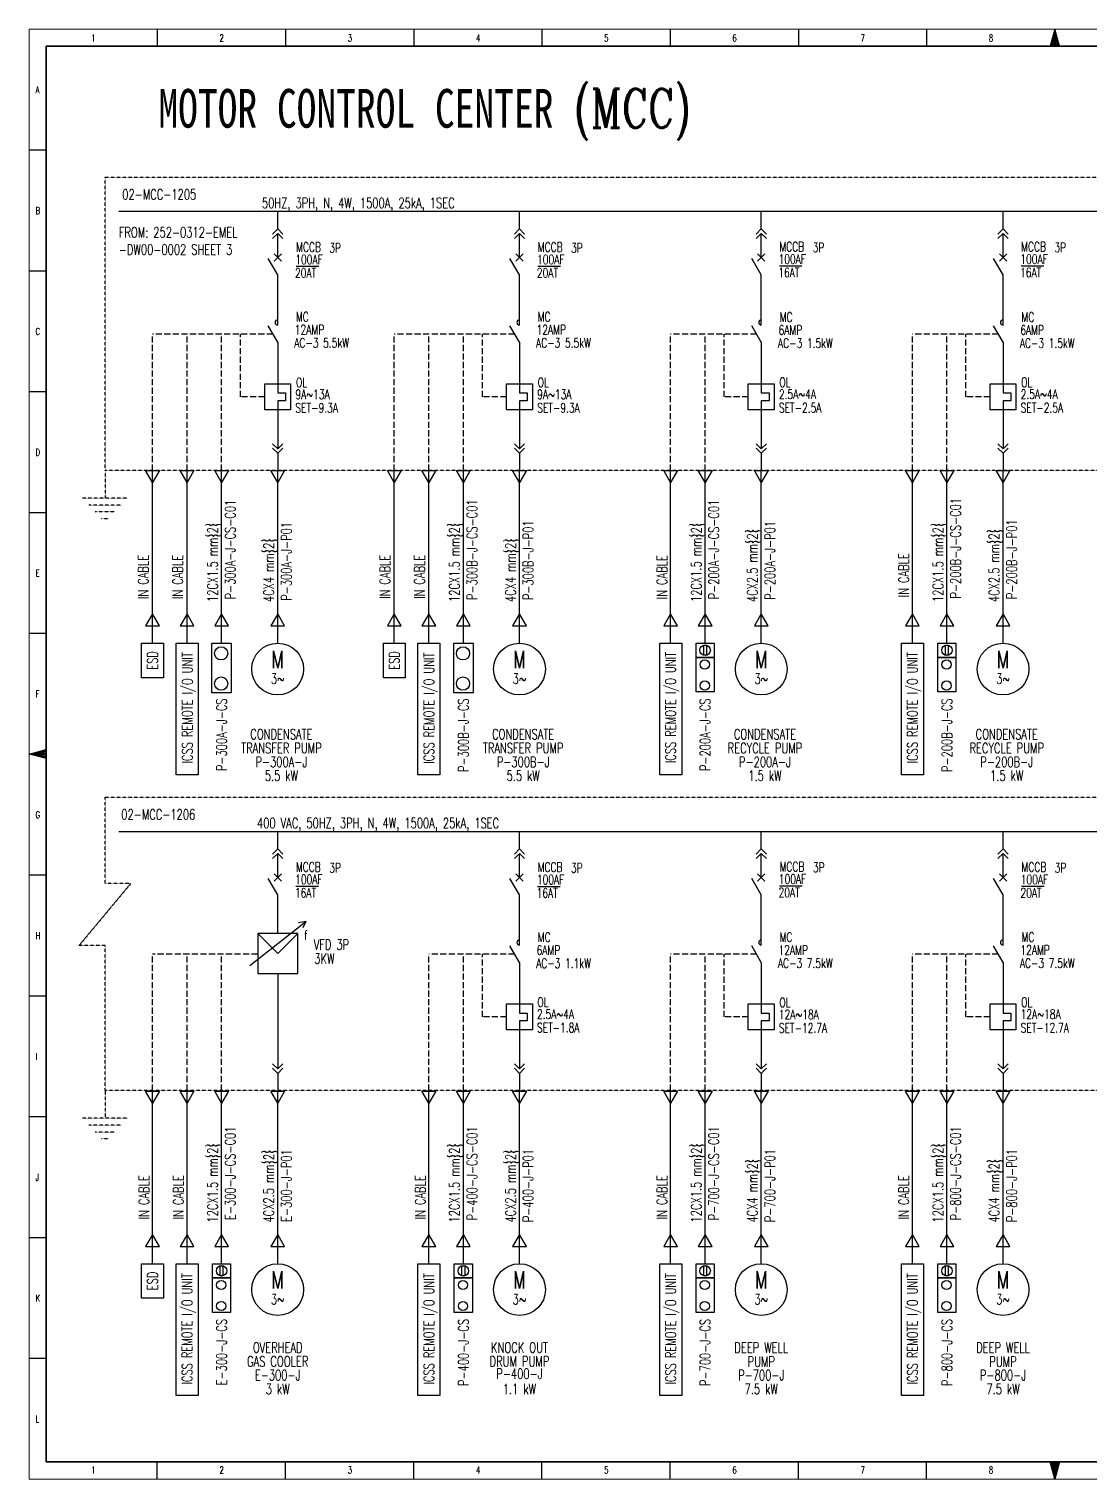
# Model space of a CAD drawing. Header units: millimetres. Extents: x 3292726 to 8935364, y 4222064 to 4817603.
# Drawn here: x 7134488 to 7569115, y 4223330 to 4817603 of the extents above; entities that cross this region are included whole.
import ezdxf
from ezdxf.enums import TextEntityAlignment as Align

# ---------------------------------------------------------------- set-up
doc = ezdxf.new("R2010")
doc.units = ezdxf.units.MM
doc.linetypes.add('DASH', pattern=[0.35, 0.25, -0.1])
doc.linetypes.add('JIS_02_0.7', pattern=[1.35, 0.75, -0.6])
for name, color, linetype in [('ELECTRICAL', 7, 'Continuous'), ('FREE-TEXT', 7, 'Continuous'), ('Label', 7, 'Continuous'), ('LGT1', 7, 'Continuous'), ('SldLayer', 7, 'Continuous')]:
    doc.layers.add(name, color=color, linetype=linetype)
doc.styles.add('HZTXT', font='simplexs.shx', dxfattribs={"width": 0.7, "bigfont": 'hztxt.shx'})
doc.styles.add('ROMANS', font='txt.shx', dxfattribs={"width": 0.85})
doc.styles.get("Standard").update_dxf_attribs({"font": 'romanc.SHX', "width": 0.75, "bigfont": 'hztxt.shx'})
doc.styles.add('TEG BORDER', font='txt_qlt.shx', dxfattribs={"width": 0.7, "bigfont": 'hztxt.shx'})

# ---------------------------------------------------------------- blocks, each defined once
blk = doc.blocks.new('TEG BORDER A2')
for p, q in [((37.12, 420), (37.12, 415)), ((74.25, 420), (74.25, 415)), ((111.38, 420), (111.38, 415)), ((148.5, 420), (148.5, 415)), ((185.63, 420), (185.63, 415)), ((222.75, 420), (222.75, 415)), ((259.88, 420), (259.88, 415)), ((297, 420), (297, 415)), ((0, 385), (5, 385)), ((0, 350), (5, 350)), ((0, 315), (5, 315)), ((0, 280), (5, 280)), ((0, 245), (5, 245)), ((5, 210), (0, 210)), ((1.25, 210), (3.75, 210)), ((0, 175), (5, 175)), ((0, 140), (5, 140)), ((0, 105), (5, 105)), ((0, 70), (5, 70)), ((0, 35), (5, 35)), ((37.12, 0), (37.12, 5)), ((74.25, 0), (74.25, 5)), ((111.38, 0), (111.38, 5)), ((148.5, 0), (148.5, 5)), ((185.63, 0), (185.63, 5)), ((222.75, 0), (222.75, 5)), ((259.88, 0), (259.88, 5)), ((297, 0), (297, 5))]:
    blk.add_line(p, q)
at = {"linetype": 'Continuous'}
for p, q in [((489, 415), (5, 415)), ((5, 415), (5, 5)), ((5, 5), (489, 5))]:
    blk.add_line(p, q, dxfattribs=at)
at = {"color": 5, "lineweight": 15}
blk.add_lwpolyline([(0, 420), (594, 420), (594, 0), (0, 0)], close=True, dxfattribs=at)
for points in [[(297, 420), (295.66, 415), (298.34, 415), (297, 420), (296, 415), (296.33, 415), (297, 420), (296.67, 415), (297.33, 415), (297, 420), (297.67, 415), (298, 415), (297, 420)], [(0, 210), (5, 211.34), (5, 208.66), (0, 210), (5, 211), (5, 210.67), (0, 210), (5, 210.33), (5, 209.67), (0, 210), (5, 209.33), (5, 209), (0, 210)], [(297, 0), (295.66, 5), (298.34, 5), (297, 0), (296, 5), (296.33, 5), (297, 0), (296.67, 5), (297.33, 5), (297, 0), (297.67, 5), (298, 5), (297, 0)]]:
    blk.add_lwpolyline(points)
blk.add_lwpolyline([(5, 415), (589, 415), (589, 5), (5, 5)], close=True)
at = {"char_height": 2, "width": 2, "style": 'TEG BORDER'}
for s, insert, attachment_point in [('1', (18.05, 418.41), 1), ('2', (55.17, 418.41), 1), ('3', (92.3, 418.41), 1), ('4', (129.42, 418.41), 1), ('5', (166.55, 418.41), 1), ('6', (203.67, 418.41), 1), ('7', (240.8, 418.41), 1), ('8', (277.92, 418.41), 1), ('A', (1.91, 403.39), 1), ('B', (1.91, 368.39), 1), ('C', (1.91, 333.39), 1), ('D', (1.91, 298.39), 1), ('E', (1.91, 263.39), 1), ('F', (1.91, 228.39), 1), ('G', (1.91, 193.39), 1), ('H', (1.91, 158.39), 1), ('I', (1.91, 123.39), 1), ('J', (1.91, 88.39), 1), ('K', (1.91, 53.39), 1), ('L', (1.91, 18.39), 1), ('1', (18.05, 1.59), 7), ('2', (55.17, 1.59), 7), ('3', (92.3, 1.59), 7), ('4', (129.42, 1.59), 7), ('5', (166.55, 1.59), 7), ('6', (203.67, 1.59), 7), ('7', (240.8, 1.59), 7), ('8', (277.92, 1.59), 7)]:
    blk.add_mtext(s, dxfattribs=dict(at, insert=insert, attachment_point=attachment_point))

msp = doc.modelspace()

# ---------------------------------------------------------------- linework, layer by layer
at = {"lineweight": -3}
for p, q in [((7243890, 4720359), (7253165, 4720359)), ((7342935, 4720359), (7352210, 4720359)), ((7441860, 4720519), (7451135, 4720519)), ((7540906, 4720519), (7550181, 4720519)), ((7243838, 4466289), (7253113, 4466289)), ((7342857, 4466220), (7352132, 4466220)), ((7441968, 4466433), (7451243, 4466433)), ((7541058, 4466273), (7550333, 4466273))]:
    msp.add_line(p, q, dxfattribs=at)
at = {"color": 1, "linetype": 'JIS_02_0.7', "lineweight": -3, "ltscale": 20}
for p, q in [((7165617, 4636630), (7165617, 4625311)), ((7174814, 4625311), (7156420, 4625311)), ((7172220, 4622481), (7159014, 4622481)), ((7169626, 4619651), (7161608, 4619651)), ((7167032, 4616821), (7164202, 4616821)), ((7155005, 4441938), (7176229, 4467407)), ((7176229, 4467407), (7165617, 4467407)), ((7165617, 4441938), (7155005, 4441938)), ((7165617, 4382510), (7165617, 4371191)), ((7174814, 4371191), (7156420, 4371191)), ((7172220, 4368361), (7159014, 4368361)), ((7169626, 4365531), (7161608, 4365531)), ((7167032, 4362701), (7164202, 4362701))]:
    msp.add_line(p, q, dxfattribs=at)
for points in [[(7802338, 4672003), (7802338, 4636630), (7165617, 4636630), (7165617, 4756900), (7802338, 4756900), (7802338, 4697472)], [(7165617, 4467407), (7165617, 4502780), (7802338, 4502780), (7802338, 4418420)], [(7802338, 4417884), (7802338, 4382510), (7165617, 4382510), (7165617, 4441938)]]:
    msp.add_lwpolyline(points, dxfattribs=at)
at = {"color": 6}
for points in [[(7194764, 4565883), (7203776, 4565883), (7203776, 4511893), (7194764, 4511893)], [(7293810, 4565883), (7302822, 4565883), (7302822, 4511893), (7293810, 4511893)], [(7392855, 4565883), (7401867, 4565883), (7401867, 4511893), (7392855, 4511893)], [(7491901, 4565883), (7500913, 4565883), (7500913, 4511893), (7491901, 4511893)], [(7194764, 4311570), (7203776, 4311570), (7203776, 4257580), (7194764, 4257580)], [(7293810, 4311570), (7302822, 4311570), (7302822, 4257580), (7293810, 4257580)], [(7392855, 4311570), (7401867, 4311570), (7401867, 4257580), (7392855, 4257580)], [(7491901, 4311570), (7500913, 4311570), (7500913, 4257580), (7491901, 4257580)]]:
    msp.add_lwpolyline(points, close=True, dxfattribs=at)
at = {"color": 3, "lineweight": -3}
for points in [[(7209419, 4565883), (7217322, 4565883), (7217322, 4545551), (7209419, 4545551)], [(7308465, 4565883), (7316368, 4565883), (7316368, 4545551), (7308465, 4545551)], [(7407750, 4565883), (7415173, 4565883), (7415173, 4560074), (7407750, 4560074)], [(7506796, 4565883), (7514219, 4565883), (7514219, 4560074), (7506796, 4560074)], [(7407750, 4560030), (7415173, 4560030), (7415173, 4545910), (7407750, 4545910)], [(7506796, 4560030), (7514219, 4560030), (7514219, 4545910), (7506796, 4545910)], [(7209659, 4311570), (7217082, 4311570), (7217082, 4305761), (7209659, 4305761)], [(7308705, 4311570), (7316128, 4311570), (7316128, 4305761), (7308705, 4305761)], [(7407750, 4311570), (7415173, 4311570), (7415173, 4305761), (7407750, 4305761)], [(7506796, 4311570), (7514219, 4311570), (7514219, 4305761), (7506796, 4305761)], [(7209659, 4305717), (7217082, 4305717), (7217082, 4291597), (7209659, 4291597)], [(7308705, 4305717), (7316128, 4305717), (7316128, 4291597), (7308705, 4291597)], [(7407750, 4305717), (7415173, 4305717), (7415173, 4291597), (7407750, 4291597)], [(7506796, 4305717), (7514219, 4305717), (7514219, 4291597), (7506796, 4291597)]]:
    msp.add_lwpolyline(points, close=True, dxfattribs=at)
for centre, radius in [((7213221, 4561713), 2719), ((7312266, 4561713), 2719), ((7411311, 4557133), 1888), ((7510357, 4557133), 1888), ((7213221, 4549312), 2719), ((7312266, 4549312), 2719), ((7411311, 4548522), 1888), ((7510357, 4548522), 1888), ((7312417, 4308665), 2143), ((7213220, 4302820), 1888), ((7312266, 4302820), 1888), ((7411311, 4302820), 1888), ((7510357, 4302820), 1888), ((7213220, 4294209), 1888), ((7312266, 4294209), 1888), ((7411311, 4294209), 1888), ((7510357, 4294209), 1888)]:
    msp.add_circle(centre, radius, dxfattribs=at)
at = {"layer": 'ELECTRICAL'}
for p, q in [((7781354, 4742750), (7171276, 4742750)), ((7236363, 4735676), (7236363, 4742750)), ((7335409, 4735676), (7335409, 4742750)), ((7434454, 4735676), (7434454, 4742750)), ((7533500, 4735676), (7533500, 4742750)), ((7234262, 4733574), (7236363, 4735676)), ((7234262, 4731735), (7236363, 4733836)), ((7238465, 4733574), (7236363, 4735676)), ((7238465, 4731735), (7236363, 4733836)), ((7236363, 4723932), (7236363, 4733836)), ((7333308, 4733574), (7335409, 4735676)), ((7333308, 4731735), (7335409, 4733836)), ((7337510, 4733574), (7335409, 4735676)), ((7337510, 4731735), (7335409, 4733836)), ((7335409, 4723932), (7335409, 4733836)), ((7432353, 4733574), (7434454, 4735676)), ((7432353, 4731735), (7434454, 4733836)), ((7436556, 4733574), (7434454, 4735676)), ((7436556, 4731735), (7434454, 4733836)), ((7434454, 4723932), (7434454, 4733836)), ((7531399, 4733574), (7533500, 4735676)), ((7531399, 4731735), (7533500, 4733836)), ((7535601, 4733574), (7533500, 4735676)), ((7535601, 4731735), (7533500, 4733836)), ((7533500, 4723932), (7533500, 4733836)), ((7234863, 4722431), (7237864, 4725432)), ((7237864, 4722431), (7234863, 4725432)), ((7333908, 4722431), (7336910, 4725432)), ((7336910, 4722431), (7333908, 4725432)), ((7432954, 4722431), (7435955, 4725432)), ((7435955, 4722431), (7432954, 4725432)), ((7531999, 4722431), (7535001, 4725432)), ((7535001, 4722431), (7531999, 4725432)), ((7236363, 4716857), (7232472, 4723596)), ((7335409, 4716857), (7331518, 4723596)), ((7434454, 4716857), (7430563, 4723596)), ((7533500, 4716857), (7529609, 4723596)), ((7236363, 4696270), (7236363, 4716857)), ((7335409, 4696270), (7335409, 4716857)), ((7434454, 4696270), (7434454, 4716857)), ((7533500, 4696270), (7533500, 4716857)), ((7236363, 4689195), (7232472, 4695934)), ((7335409, 4689195), (7331518, 4695934)), ((7434454, 4689195), (7430563, 4695934)), ((7533500, 4689195), (7529609, 4695934)), ((7236363, 4689195), (7236363, 4672145)), ((7335409, 4689195), (7335409, 4672145)), ((7434454, 4689195), (7434454, 4672145)), ((7533500, 4689195), (7533500, 4672145)), ((7236363, 4672145), (7236363, 4668431)), ((7335409, 4672145), (7335409, 4668431)), ((7434454, 4672145), (7434454, 4668431)), ((7533500, 4672145), (7533500, 4668431)), ((7236363, 4668431), (7239547, 4668431)), ((7239547, 4665247), (7236363, 4665247)), ((7236363, 4665247), (7236363, 4661533)), ((7239547, 4668431), (7239547, 4665247)), ((7335409, 4668431), (7338593, 4668431)), ((7338593, 4665247), (7335409, 4665247)), ((7335409, 4665247), (7335409, 4661533)), ((7338593, 4668431), (7338593, 4665247)), ((7434454, 4668431), (7437638, 4668431)), ((7437638, 4665247), (7434454, 4665247)), ((7434454, 4665247), (7434454, 4661533)), ((7437638, 4668431), (7437638, 4665247)), ((7533500, 4668431), (7536684, 4668431)), ((7536684, 4665247), (7533500, 4665247)), ((7533500, 4665247), (7533500, 4661533)), ((7536684, 4668431), (7536684, 4665247)), ((7236363, 4661533), (7236363, 4645544)), ((7335409, 4661533), (7335409, 4645544)), ((7434454, 4661533), (7434454, 4645544)), ((7533500, 4661533), (7533500, 4645544)), ((7234262, 4647645), (7236363, 4645544)), ((7238465, 4647645), (7236363, 4645544)), ((7333308, 4647645), (7335409, 4645544)), ((7337510, 4647645), (7335409, 4645544)), ((7432353, 4647645), (7434454, 4645544)), ((7436556, 4647645), (7434454, 4645544)), ((7531399, 4647645), (7533500, 4645544)), ((7535601, 4647645), (7533500, 4645544)), ((7234262, 4645806), (7236363, 4643705)), ((7238465, 4645806), (7236363, 4643705)), ((7236363, 4643705), (7236363, 4636630)), ((7333308, 4645806), (7335409, 4643705)), ((7337510, 4645806), (7335409, 4643705)), ((7335409, 4643705), (7335409, 4636630)), ((7432353, 4645806), (7434454, 4643705)), ((7436556, 4645806), (7434454, 4643705)), ((7434454, 4643705), (7434454, 4636630)), ((7531399, 4645806), (7533500, 4643705)), ((7535601, 4645806), (7533500, 4643705)), ((7533500, 4643705), (7533500, 4636630)), ((7185072, 4565883), (7185072, 4636630)), ((7199221, 4565883), (7199221, 4636630)), ((7213371, 4565883), (7213371, 4636630)), ((7236363, 4565883), (7236363, 4636630)), ((7284118, 4565883), (7284118, 4636630)), ((7298267, 4565883), (7298267, 4636630)), ((7312416, 4565883), (7312416, 4636630)), ((7335409, 4565883), (7335409, 4636630)), ((7397312, 4565883), (7397312, 4636630)), ((7411462, 4565883), (7411462, 4636630)), ((7434454, 4565883), (7434454, 4636630)), ((7496358, 4565883), (7496358, 4636630)), ((7510507, 4565883), (7510507, 4636630)), ((7533500, 4565883), (7533500, 4636630)), ((7796678, 4488631), (7171276, 4488631)), ((7236363, 4481556), (7236363, 4488631)), ((7335409, 4481556), (7335409, 4488631)), ((7434454, 4481556), (7434454, 4488631)), ((7533500, 4481556), (7533500, 4488631)), ((7234262, 4479455), (7236363, 4481556)), ((7238465, 4479455), (7236363, 4481556)), ((7333308, 4479455), (7335409, 4481556)), ((7337510, 4479455), (7335409, 4481556)), ((7432353, 4479455), (7434454, 4481556)), ((7436556, 4479455), (7434454, 4481556)), ((7531399, 4479455), (7533500, 4481556)), ((7535601, 4479455), (7533500, 4481556)), ((7234262, 4477615), (7236363, 4479716)), ((7238465, 4477615), (7236363, 4479716)), ((7236363, 4469812), (7236363, 4479716)), ((7333308, 4477615), (7335409, 4479716)), ((7337510, 4477615), (7335409, 4479716)), ((7335409, 4469812), (7335409, 4479716)), ((7432353, 4477615), (7434454, 4479716)), ((7436556, 4477615), (7434454, 4479716)), ((7434454, 4469812), (7434454, 4479716)), ((7531399, 4477615), (7533500, 4479716)), ((7535601, 4477615), (7533500, 4479716)), ((7533500, 4469812), (7533500, 4479716)), ((7236363, 4462737), (7232472, 4469477)), ((7234863, 4468311), (7237864, 4471313)), ((7237864, 4468311), (7234863, 4471313)), ((7335409, 4462737), (7331518, 4469477)), ((7333908, 4468311), (7336910, 4471313)), ((7336910, 4468311), (7333908, 4471313)), ((7434454, 4462737), (7430563, 4469477)), ((7432954, 4468311), (7435955, 4471313)), ((7435955, 4468311), (7432954, 4471313)), ((7533500, 4462737), (7529609, 4469477)), ((7531999, 4468311), (7535001, 4471313)), ((7535001, 4468311), (7531999, 4471313)), ((7236363, 4446935), (7236363, 4462737)), ((7335409, 4442150), (7335409, 4462737)), ((7434454, 4442150), (7434454, 4462737)), ((7533500, 4442150), (7533500, 4462737)), ((7335409, 4435075), (7331518, 4441815)), ((7434454, 4435075), (7430563, 4441815)), ((7533500, 4435075), (7529609, 4441815)), ((7335409, 4435075), (7335409, 4418025)), ((7434454, 4435075), (7434454, 4418025)), ((7533500, 4435075), (7533500, 4418025)), ((7236363, 4430566), (7236363, 4407413)), ((7335409, 4418025), (7335409, 4414311)), ((7434454, 4418025), (7434454, 4414311)), ((7533500, 4418025), (7533500, 4414311)), ((7335409, 4414311), (7338593, 4414311)), ((7338593, 4411127), (7335409, 4411127)), ((7335409, 4411127), (7335409, 4407413)), ((7338593, 4414311), (7338593, 4411127)), ((7434454, 4414311), (7437638, 4414311)), ((7437638, 4411127), (7434454, 4411127)), ((7434454, 4411127), (7434454, 4407413)), ((7437638, 4414311), (7437638, 4411127)), ((7533500, 4414311), (7536684, 4414311)), ((7536684, 4411127), (7533500, 4411127)), ((7533500, 4411127), (7533500, 4407413)), ((7536684, 4414311), (7536684, 4411127)), ((7236363, 4407413), (7236363, 4391425)), ((7335409, 4407413), (7335409, 4391425)), ((7434454, 4407413), (7434454, 4391425)), ((7533500, 4407413), (7533500, 4391425)), ((7234262, 4393526), (7236363, 4391425)), ((7234262, 4391686), (7236363, 4389585)), ((7238465, 4393526), (7236363, 4391425)), ((7238465, 4391686), (7236363, 4389585)), ((7333308, 4393526), (7335409, 4391425)), ((7333308, 4391686), (7335409, 4389585)), ((7337510, 4393526), (7335409, 4391425)), ((7337510, 4391686), (7335409, 4389585)), ((7432353, 4393526), (7434454, 4391425)), ((7432353, 4391686), (7434454, 4389585)), ((7436556, 4393526), (7434454, 4391425)), ((7436556, 4391686), (7434454, 4389585)), ((7531399, 4393526), (7533500, 4391425)), ((7531399, 4391686), (7533500, 4389585)), ((7535601, 4393526), (7533500, 4391425)), ((7535601, 4391686), (7533500, 4389585)), ((7236363, 4389585), (7236363, 4382510)), ((7335409, 4389585), (7335409, 4382510)), ((7434454, 4389585), (7434454, 4382510)), ((7533500, 4389585), (7533500, 4382510)), ((7185072, 4311570), (7185072, 4382317)), ((7199221, 4311570), (7199221, 4382510)), ((7213371, 4311570), (7213371, 4382510)), ((7236363, 4311570), (7236363, 4382510)), ((7298267, 4311570), (7298267, 4382510)), ((7312416, 4311570), (7312416, 4382510)), ((7335409, 4311570), (7335409, 4382510)), ((7397312, 4311570), (7397312, 4382510)), ((7411462, 4311570), (7411462, 4382510)), ((7434454, 4311570), (7434454, 4382510)), ((7496358, 4311570), (7496358, 4382510)), ((7510507, 4311570), (7510507, 4382510)), ((7533500, 4311570), (7533500, 4382510))]:
    msp.add_line(p, q, dxfattribs=at)
at = {"layer": 'ELECTRICAL', "linetype": 'DASH', "ltscale": 10000}
for p, q in [((7234418, 4692565), (7185072, 4692565)), ((7185072, 4636630), (7185072, 4692565)), ((7199221, 4636630), (7199221, 4692565)), ((7213371, 4636630), (7213371, 4692565)), ((7221153, 4666839), (7221153, 4692565)), ((7333463, 4692565), (7284118, 4692565)), ((7284118, 4636630), (7284118, 4692565)), ((7298267, 4636630), (7298267, 4692565)), ((7312416, 4636630), (7312416, 4692565)), ((7320198, 4666839), (7320198, 4692565)), ((7432509, 4692565), (7397312, 4692565)), ((7397312, 4636630), (7397312, 4692565)), ((7411462, 4636630), (7411462, 4692565)), ((7419244, 4666839), (7419244, 4692565)), ((7531554, 4692565), (7496358, 4692565)), ((7496358, 4636630), (7496358, 4692565)), ((7510507, 4636630), (7510507, 4692565)), ((7518289, 4666839), (7518289, 4692565)), ((7231057, 4666839), (7221153, 4666839)), ((7330103, 4666839), (7320198, 4666839)), ((7429148, 4666839), (7419244, 4666839)), ((7528194, 4666839), (7518289, 4666839)), ((7228179, 4438445), (7185072, 4438445)), ((7185072, 4382510), (7185072, 4438445)), ((7199221, 4382510), (7199221, 4438445)), ((7213371, 4382510), (7213371, 4438445)), ((7333463, 4438445), (7298267, 4438445)), ((7298267, 4382510), (7298267, 4438445)), ((7312416, 4382510), (7312416, 4438445)), ((7320198, 4412719), (7320198, 4438445)), ((7432509, 4438445), (7397312, 4438445)), ((7397312, 4382510), (7397312, 4438445)), ((7411462, 4382510), (7411462, 4438445)), ((7419244, 4412719), (7419244, 4438445)), ((7531554, 4438445), (7496358, 4438445)), ((7496358, 4382510), (7496358, 4438445)), ((7510507, 4382510), (7510507, 4438445)), ((7518289, 4412719), (7518289, 4438445)), ((7330103, 4412719), (7320198, 4412719)), ((7429148, 4412719), (7419244, 4412719)), ((7528194, 4412719), (7518289, 4412719))]:
    msp.add_line(p, q, dxfattribs=at)
at = {"layer": 'ELECTRICAL'}
for points in [[(7231057, 4672145), (7241669, 4672145), (7241669, 4661533), (7231057, 4661533)], [(7330103, 4672145), (7340715, 4672145), (7340715, 4661533), (7330103, 4661533)], [(7429148, 4672145), (7439760, 4672145), (7439760, 4661533), (7429148, 4661533)], [(7528194, 4672145), (7538806, 4672145), (7538806, 4661533), (7528194, 4661533)], [(7330103, 4418025), (7340715, 4418025), (7340715, 4407413), (7330103, 4407413)], [(7429148, 4418025), (7439760, 4418025), (7439760, 4407413), (7429148, 4407413)], [(7528194, 4418025), (7538806, 4418025), (7538806, 4407413), (7528194, 4407413)]]:
    msp.add_lwpolyline(points, close=True, dxfattribs=at)
for points in [[(7182242, 4636630), (7187902, 4636630), (7185072, 4631729), (7182242, 4636630)], [(7196392, 4636630), (7202051, 4636630), (7199221, 4631729), (7196392, 4636630)], [(7210541, 4636630), (7216201, 4636630), (7213371, 4631729), (7210541, 4636630)], [(7233534, 4636630), (7239193, 4636630), (7236363, 4631729), (7233534, 4636630)], [(7281288, 4636630), (7286947, 4636630), (7284118, 4631729), (7281288, 4636630)], [(7295437, 4636630), (7301097, 4636630), (7298267, 4631729), (7295437, 4636630)], [(7309586, 4636630), (7315246, 4636630), (7312416, 4631729), (7309586, 4636630)], [(7332579, 4636630), (7338239, 4636630), (7335409, 4631729), (7332579, 4636630)], [(7394483, 4636630), (7400142, 4636630), (7397312, 4631729), (7394483, 4636630)], [(7408632, 4636630), (7414292, 4636630), (7411462, 4631729), (7408632, 4636630)], [(7431625, 4636630), (7437284, 4636630), (7434454, 4631729), (7431625, 4636630)], [(7493528, 4636630), (7499188, 4636630), (7496358, 4631729), (7493528, 4636630)], [(7507677, 4636630), (7513337, 4636630), (7510507, 4631729), (7507677, 4636630)], [(7530670, 4636630), (7536330, 4636630), (7533500, 4631729), (7530670, 4636630)], [(7182242, 4572958), (7187902, 4572958), (7185072, 4577859), (7182242, 4572958)], [(7196392, 4572958), (7202051, 4572958), (7199221, 4577859), (7196392, 4572958)], [(7210541, 4572958), (7216201, 4572958), (7213371, 4577859), (7210541, 4572958)], [(7233534, 4572958), (7239193, 4572958), (7236363, 4577859), (7233534, 4572958)], [(7281288, 4572958), (7286947, 4572958), (7284118, 4577859), (7281288, 4572958)], [(7295437, 4572958), (7301097, 4572958), (7298267, 4577859), (7295437, 4572958)], [(7309586, 4572958), (7315246, 4572958), (7312416, 4577859), (7309586, 4572958)], [(7332579, 4572958), (7338239, 4572958), (7335409, 4577859), (7332579, 4572958)], [(7394483, 4572958), (7400142, 4572958), (7397312, 4577859), (7394483, 4572958)], [(7408632, 4572958), (7414292, 4572958), (7411462, 4577859), (7408632, 4572958)], [(7431625, 4572958), (7437284, 4572958), (7434454, 4577859), (7431625, 4572958)], [(7493528, 4572958), (7499188, 4572958), (7496358, 4577859), (7493528, 4572958)], [(7507677, 4572958), (7513337, 4572958), (7510507, 4577859), (7507677, 4572958)], [(7530670, 4572958), (7536330, 4572958), (7533500, 4577859), (7530670, 4572958)], [(7182242, 4382317), (7187902, 4382317), (7185072, 4377415), (7182242, 4382317)], [(7196392, 4382317), (7202051, 4382317), (7199221, 4377415), (7196392, 4382317)], [(7210541, 4382317), (7216201, 4382317), (7213371, 4377415), (7210541, 4382317)], [(7233534, 4382317), (7239193, 4382317), (7236363, 4377415), (7233534, 4382317)], [(7295437, 4382317), (7301097, 4382317), (7298267, 4377415), (7295437, 4382317)], [(7309586, 4382317), (7315246, 4382317), (7312416, 4377415), (7309586, 4382317)], [(7332579, 4382317), (7338239, 4382317), (7335409, 4377415), (7332579, 4382317)], [(7394483, 4382317), (7400142, 4382317), (7397312, 4377415), (7394483, 4382317)], [(7408632, 4382317), (7414292, 4382317), (7411462, 4377415), (7408632, 4382317)], [(7431625, 4382317), (7437284, 4382317), (7434454, 4377415), (7431625, 4382317)], [(7493528, 4382317), (7499188, 4382317), (7496358, 4377415), (7493528, 4382317)], [(7507677, 4382317), (7513337, 4382317), (7510507, 4377415), (7507677, 4382317)], [(7530670, 4382317), (7536330, 4382317), (7533500, 4377415), (7530670, 4382317)], [(7182242, 4318645), (7187902, 4318645), (7185072, 4323546), (7182242, 4318645)], [(7196392, 4318645), (7202051, 4318645), (7199221, 4323546), (7196392, 4318645)], [(7210541, 4318645), (7216201, 4318645), (7213371, 4323546), (7210541, 4318645)], [(7233534, 4318645), (7239193, 4318645), (7236363, 4323546), (7233534, 4318645)], [(7295437, 4318645), (7301097, 4318645), (7298267, 4323546), (7295437, 4318645)], [(7309586, 4318645), (7315246, 4318645), (7312416, 4323546), (7309586, 4318645)], [(7332579, 4318645), (7338239, 4318645), (7335409, 4323546), (7332579, 4318645)], [(7394483, 4318645), (7400142, 4318645), (7397312, 4323546), (7394483, 4318645)], [(7408632, 4318645), (7414292, 4318645), (7411462, 4323546), (7408632, 4318645)], [(7431625, 4318645), (7437284, 4318645), (7434454, 4323546), (7431625, 4318645)], [(7493528, 4318645), (7499188, 4318645), (7496358, 4323546), (7493528, 4318645)], [(7507677, 4318645), (7513337, 4318645), (7510507, 4323546), (7507677, 4318645)], [(7530670, 4318645), (7536330, 4318645), (7533500, 4323546), (7530670, 4318645)]]:
    msp.add_lwpolyline(points, dxfattribs=at)
at = {"layer": 'ELECTRICAL', "linetype": 'ByBlock', "lineweight": -3}
for points in [[(7189529, 4565883), (7189529, 4551734), (7180615, 4551734), (7180615, 4565883)], [(7288575, 4565883), (7288575, 4551734), (7279660, 4551734), (7279660, 4565883)], [(7189529, 4311570), (7189529, 4297421), (7180615, 4297421), (7180615, 4311570)]]:
    msp.add_lwpolyline(points, close=True, dxfattribs=at)
at = {"layer": 'ELECTRICAL', "lineweight": -3}
for centre in [(7236363, 4555271), (7335409, 4555271), (7434454, 4555271), (7533500, 4555271), (7236363, 4300958), (7335409, 4300958), (7434454, 4300958), (7533500, 4300958)]:
    msp.add_circle(centre, 10612, dxfattribs=at)
at = {"layer": 'ELECTRICAL'}
for centre in [(7236363, 4697331), (7335409, 4697331), (7434454, 4697331), (7533500, 4697331), (7335409, 4443211), (7434454, 4443211), (7533500, 4443211)]:
    msp.add_arc(centre, 1061, 90, 270, dxfattribs=at)
at = {"layer": 'FREE-TEXT', "color": 3}
for points in [[(7410904, 4565047), (7412022, 4565047), (7412022, 4560910), (7410904, 4560910)], [(7509950, 4565047), (7511067, 4565047), (7511067, 4560910), (7509950, 4560910)], [(7212813, 4310734), (7213931, 4310734), (7213931, 4306596), (7212813, 4306596)], [(7311859, 4310734), (7312976, 4310734), (7312976, 4306596), (7311859, 4306596)], [(7410904, 4310734), (7412022, 4310734), (7412022, 4306596), (7410904, 4306596)], [(7509950, 4310734), (7511067, 4310734), (7511067, 4306596), (7509950, 4306596)]]:
    msp.add_lwpolyline(points, close=True, dxfattribs=at)
for centre in [(7411463, 4562978), (7510508, 4562978), (7213372, 4308665), (7411463, 4308665), (7510508, 4308665)]:
    msp.add_circle(centre, 2143, dxfattribs=at)
at = {"layer": 'SldLayer', "color": 1, "linetype": 'Continuous', "lineweight": -3}
for p, q in [((7224906, 4433840), (7247821, 4451845)), ((7247821, 4451845), (7244818, 4451289)), ((7247821, 4451845), (7246621, 4449267)), ((7228179, 4446935), (7236363, 4438750)), ((7228179, 4446935), (7228179, 4430566)), ((7244548, 4446935), (7228179, 4446935)), ((7236363, 4438750), (7244548, 4446935)), ((7244548, 4430566), (7244548, 4446935)), ((7228179, 4430566), (7244548, 4430566))]:
    msp.add_line(p, q, dxfattribs=at)

# ---------------------------------------------------------------- block references
at = {"xscale": 1414.935625758965, "yscale": 1414.935625758965, "zscale": 1414.935625758965}
msp.add_blockref('TEG BORDER A2', (7134488, 4223330), dxfattribs=at)

# ---------------------------------------------------------------- texts
at = {"lineweight": -3, "style": 'HZTXT', "width": 0.7}
msp.add_text('VFD 3P', height=4244.8, dxfattribs=at).set_placement((7251121, 4442375), align=Align.MIDDLE_LEFT)
at = {"lineweight": 5, "insert": (7187488, 4793024), "char_height": 15859.1, "attachment_point": 1}
msp.add_mtext_dynamic_manual_height_columns('{\\fSimSun|b0|i0|c134|p2;MOTOR CONTROL CENTER} (MCC)', width=241265.76, gutter_width=149419, heights=[25809], dxfattribs=at)
at = {"layer": 'ELECTRICAL', "style": 'HZTXT', "width": 0.7}
for s, height, p in [('02-MCC-1205', 4244.81, (7172691, 4749825)), (' 50HZ, 3PH, N, 4W, 1500A, 25kA, 1SEC', 4244.81, (7227874, 4746288)), ('FROM: 252-0312-EMEL', 4244.81, (7171276, 4734261)), ('-DW00-0002 SHEET 3', 4244.81, (7171276, 4727186)), ('02-MCC-1206', 4244.47, (7172280, 4495706)), ('400 VAC, 50HZ, 3PH, N, 4W, 1500A, 25kA, 1SEC', 4244.81, (7227874, 4492168))]:
    msp.add_text(s, height=height, dxfattribs=at).set_placement(p, align=Align.MIDDLE_LEFT)
at = {"layer": 'ELECTRICAL', "lineweight": -3, "style": 'HZTXT', "width": 0.7}
for s, height, p in [('P-300A-J-CS-C01', 4244.81, (7216908, 4604244)), ('P-300B-J-CS-C01', 4244.81, (7315954, 4604188)), ('P-200A-J-CS-C01', 4244.81, (7414999, 4604262)), ('P-200B-J-CS-C01', 4244.81, (7514045, 4604794)), ('P-300A-J-P01', 4244.81, (7239901, 4599427)), ('P-300B-J-P01', 4244.81, (7338946, 4599855)), ('P-200A-J-P01', 4244.81, (7437992, 4599826)), ('P-200B-J-P01', 4244.81, (7537037, 4600251)), ('IN CABLE', 4244.8, (7181257, 4593002)), ('IN CABLE', 4244.8, (7195406, 4593002)), ('IN CABLE', 4244.8, (7280302, 4593071)), ('IN CABLE', 4244.8, (7294452, 4593071)), ('IN CABLE', 4244.8, (7393775, 4592907)), ('IN CABLE', 4244.8, (7492821, 4593721)), ('ESD', 4244.8, (7185072, 4558809)), ('ICSS REMOTE I/O UNIT', 4244.81, (7199343, 4539361)), ('ESD', 4244.8, (7284118, 4558809)), ('ICSS REMOTE I/O UNIT', 4244.81, (7298291, 4539261)), ('ICSS REMOTE I/O UNIT', 4244.81, (7397296, 4539493)), ('ICSS REMOTE I/O UNIT', 4244.81, (7496358, 4539410)), ('E-300-J-CS-C01', 4244.81, (7216908, 4348624)), ('P-400-J-CS-C01', 4244.81, (7315954, 4348624)), ('P-700-J-CS-C01', 4244.81, (7414999, 4348624)), ('P-800-J-CS-C01', 4244.81, (7514045, 4348624)), ('E-300-J-P01', 4244.81, (7239901, 4343581)), ('P-400-J-P01', 4244.81, (7338946, 4343581)), ('P-700-J-P01', 4244.81, (7437992, 4343581)), ('P-800-J-P01', 4244.81, (7537037, 4343581)), ('IN CABLE', 4244.8, (7181535, 4338764)), ('IN CABLE', 4244.8, (7195684, 4338764)), ('IN CABLE', 4244.8, (7294730, 4338764)), ('IN CABLE', 4244.8, (7393775, 4338764)), ('IN CABLE', 4244.8, (7492821, 4338764)), ('ESD', 4244.8, (7185072, 4304495)), ('ICSS REMOTE I/O UNIT', 4244.81, (7199254, 4284832)), ('ICSS REMOTE I/O UNIT', 4244.81, (7298299, 4284832)), ('ICSS REMOTE I/O UNIT', 4244.81, (7397345, 4284832)), ('ICSS REMOTE I/O UNIT', 4244.81, (7496390, 4284832))]:
    msp.add_text(s, height=height, rotation=90, dxfattribs=at).set_placement(p, align=Align.MIDDLE_CENTER)
for s, height, p in [('12CX1.5 mm{2}', 4244.47, (7211832, 4582753)), ('12CX1.5 mm{2}', 4244.47, (7310877, 4582753)), ('12CX1.5 mm{2}', 4244.47, (7409923, 4582753)), ('4CX2.5 mm{2}', 4244.47, (7432916, 4582738)), ('12CX1.5 mm{2}', 4244.47, (7508968, 4582753)), ('4CX2.5 mm{2}', 4244.47, (7531961, 4582738)), ('4CX4 mm{2}', 4244.5, (7234825, 4582738)), ('4CX4 mm{2}', 4244.5, (7333870, 4582738)), ('12CX1.5 mm{2}', 4244.47, (7211832, 4328440)), ('4CX2.5 mm{2}', 4244.47, (7234825, 4328425)), ('12CX1.5 mm{2}', 4244.47, (7310877, 4328440)), ('4CX2.5 mm{2}', 4244.47, (7333870, 4328425)), ('12CX1.5 mm{2}', 4244.47, (7409923, 4328440)), ('12CX1.5 mm{2}', 4244.47, (7508968, 4328440)), ('4CX4 mm{2}', 4244.5, (7432916, 4328425)), ('4CX4 mm{2}', 4244.5, (7531961, 4328425))]:
    msp.add_text(s, height=height, rotation=90, dxfattribs=at).set_placement(p)
for s, height, p in [('M', 7075, (7236363, 4559233)), ('M', 7075, (7335409, 4559233)), ('M', 7075, (7434454, 4559233)), ('M', 7075, (7533500, 4559233)), ('3~', 4244.8, (7236363, 4551309)), ('3~', 4244.8, (7335409, 4551309)), ('3~', 4244.8, (7434454, 4551309)), ('3~', 4244.8, (7533500, 4551309)), ('CONDENSATE', 4244.8, (7237877, 4528554)), ('CONDENSATE', 4244.8, (7336923, 4528554)), ('CONDENSATE', 4244.8, (7435968, 4528554)), ('CONDENSATE', 4244.8, (7535014, 4528554)), ('TRANSFER PUMP', 4244.81, (7237877, 4522894)), ('TRANSFER PUMP', 4244.81, (7336923, 4522894)), ('RECYCLE PUMP', 4244.81, (7435968, 4522894)), ('RECYCLE PUMP', 4244.81, (7535014, 4522894)), ('P-300A-J', 4244.8, (7237877, 4517234)), ('P-300B-J', 4244.8, (7336923, 4517234)), ('P-200A-J', 4244.8, (7435968, 4517234)), ('P-200B-J', 4244.8, (7535014, 4517234)), ('5.5 kW', 4244.8, (7237877, 4511575)), ('5.5 kW', 4244.8, (7336923, 4511575)), ('1.5 kW', 4244.8, (7435968, 4511575)), ('1.5 kW', 4244.8, (7535014, 4511575)), ('M', 7075, (7236363, 4304920)), ('M', 7075, (7335409, 4304920)), ('M', 7075, (7434454, 4304920)), ('M', 7075, (7533500, 4304920)), ('3~', 4244.8, (7236363, 4296996)), ('3~', 4244.8, (7335409, 4296996)), ('3~', 4244.8, (7434454, 4296996)), ('3~', 4244.8, (7533500, 4296996)), ('OVERHEAD', 4244.8, (7236363, 4277207)), ('KNOCK OUT', 4244.8, (7335409, 4277207)), ('DEEP WELL', 4244.8, (7434454, 4277207)), ('DEEP WELL', 4244.8, (7533502, 4277207)), ('GAS COOLER', 4244.8, (7236363, 4271547)), ('DRUM PUMP', 4244.8, (7335409, 4271547)), ('PUMP', 4244.8, (7434454, 4271418)), ('PUMP', 4244.8, (7533502, 4271418)), ('E-300-J', 4244.8, (7236363, 4265888)), ('P-400-J', 4244.8, (7335409, 4266465)), ('P-700-J', 4244.8, (7434454, 4265888)), ('P-800-J', 4244.8, (7533502, 4265888)), ('3 kW', 4244.8, (7236363, 4260228)), ('1.1 kW', 4244.8, (7335409, 4260228)), ('7.5 kW', 4244.8, (7434454, 4260228)), ('7.5 kW', 4244.8, (7533502, 4260228))]:
    msp.add_text(s, height=height, dxfattribs=at).set_placement(p, align=Align.MIDDLE_CENTER)
for s, height, p in [('P-300A-J-CS', 4244.81, (7213371, 4543244)), ('P-300B-J-CS', 4244.81, (7312416, 4543244)), ('P-200A-J-CS', 4244.81, (7411462, 4543244)), ('P-200B-J-CS', 4244.81, (7510507, 4543244)), ('E-300-J-CS', 4244.8, (7213371, 4288931)), ('P-400-J-CS', 4244.8, (7312416, 4288931)), ('P-700-J-CS', 4244.8, (7411462, 4288931)), ('P-800-J-CS', 4244.8, (7510507, 4288931))]:
    msp.add_text(s, height=height, rotation=90, dxfattribs=at).set_placement(p, align=Align.MIDDLE_RIGHT)
at = {"layer": 'ELECTRICAL', "linetype": 'Continuous', "style": 'HZTXT', "width": 0.7}
msp.add_text('3KW', height=4244.8, dxfattribs=at).set_placement((7251358, 4436607), align=Align.MIDDLE_LEFT)
at = {"layer": 'Label', "color": 7, "lineweight": -3, "style": 'HZTXT', "width": 0.7}
for p in [(7243572, 4721187), (7342617, 4721187), (7441542, 4721347), (7540588, 4721347), (7243520, 4467117), (7342539, 4467048), (7441650, 4467261), (7540740, 4467101)]:
    msp.add_text('100AF', height=3900, dxfattribs=at).set_placement(p)
at = {"layer": 'LGT1', "color": 7, "lineweight": -3, "style": 'HZTXT', "width": 0.7}
for s, p in [('MCCB', (7243885, 4726293)), ('3P', (7257516, 4725957)), ('MCCB', (7342930, 4726293)), ('3P', (7356562, 4725957)), ('MCCB', (7441855, 4726453)), ('3P', (7455487, 4726117)), ('MCCB', (7540901, 4726453)), ('3P', (7554532, 4726117)), ('20AT', (7243465, 4715704)), ('20AT', (7342511, 4715704)), ('16AT', (7441436, 4715865)), ('16AT', (7540481, 4715865)), ('MC', (7243829, 4697722)), ('MC', (7342874, 4697722)), ('MC', (7441999, 4697596)), ('MC', (7541044, 4697596)), ('12AMP', (7243366, 4692410)), ('12AMP', (7342412, 4692410)), ('6AMP', (7441536, 4692284)), ('6AMP', (7540582, 4692284)), ('AC-3 5.5kW', (7243158, 4687034)), ('AC-3 5.5kW', (7342203, 4687034)), ('AC-3 1.5kW', (7441328, 4686907)), ('AC-3 1.5kW', (7540373, 4686907)), ('OL', (7243823, 4670803)), ('OL', (7342869, 4670803)), ('OL', (7441874, 4670868)), ('OL', (7540920, 4670868)), ('9A~13A', (7243615, 4665914)), ('9A~13A', (7342660, 4665914)), ('2.5A~4A', (7441666, 4665979)), ('2.5A~4A', (7540711, 4665979)), ('SET-9.3A', (7243615, 4660367)), ('SET-9.3A', (7342660, 4660367)), ('SET-2.5A', (7441666, 4660432)), ('SET-2.5A', (7540711, 4660432)), ('MCCB', (7243833, 4472223)), ('3P', (7257464, 4471886)), ('MCCB', (7342852, 4472154)), ('3P', (7356484, 4471817)), ('MCCB', (7441963, 4472367)), ('3P', (7455594, 4472031)), ('MCCB', (7541053, 4472207)), ('3P', (7554685, 4471870)), ('16AT', (7243413, 4461634)), ('16AT', (7342433, 4461565)), ('20AT', (7441543, 4461778)), ('20AT', (7540634, 4461618)), ('MC', (7342905, 4443433)), ('MC', (7441955, 4443455)), ('MC', (7541076, 4443487)), ('6AMP', (7342443, 4438121)), ('12AMP', (7441492, 4438142)), ('12AMP', (7540613, 4438175)), ('AC-3 1.1kW', (7342234, 4432745)), ('AC-3 7.5kW', (7441284, 4432766)), ('AC-3 7.5kW', (7540405, 4432798)), ('2.5A~4A', (7342548, 4411900)), ('OL', (7342757, 4416789)), ('OL', (7441860, 4416659)), ('12A~18A', (7441651, 4411769)), ('OL', (7540920, 4416751)), ('12A~18A', (7540711, 4411861)), ('SET-1.8A', (7342548, 4406354)), ('SET-12.7A', (7441651, 4406223)), ('SET-12.7A', (7540711, 4406315))]:
    msp.add_text(s, height=3900, dxfattribs=at).set_placement(p)
at = {"layer": 'SldLayer', "color": 1, "linetype": 'Continuous', "lineweight": -3, "style": 'ROMANS', "width": 0.8}
msp.add_text('f', height=3780, dxfattribs=at).set_placement((7247166, 4444324))

doc.saveas('drawing.dxf')
